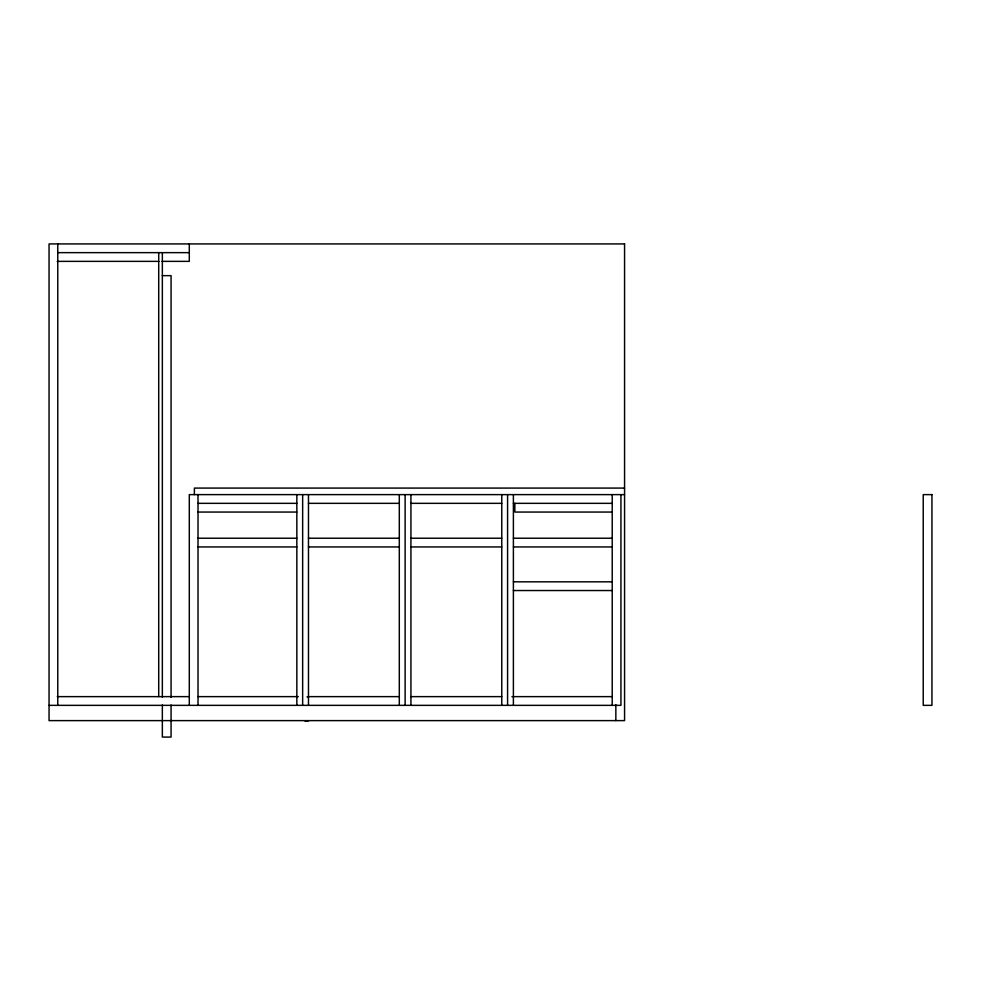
<?xml version="1.0" encoding="UTF-8"?>
<svg xmlns="http://www.w3.org/2000/svg" width="981" height="981" viewBox="0 0 981 981"><rect width="100%" height="100%" fill="white"/><g stroke="black" fill="none" stroke-linecap="round" stroke-linejoin="round"><path stroke-width="1.47" d="M57.769 252.644L189.296 252.644M57.241 261.363L158.934 261.363M161.975 261.363L189.296 261.363L189.296 243.926M162.343 275.649L171.062 275.649L171.062 697.356M624.566 488.084L194.385 488.084L194.385 494.62M624.566 494.62L189.296 494.62L189.296 705.351M198.015 503.339L296.838 503.339M308.475 503.339L399.304 503.339M410.929 503.339L501.769 503.339M513.394 503.339L612.218 503.339M198.015 512.057L296.838 512.057M612.218 512.057L514.841 512.057L514.841 503.339M198.015 538.226L296.838 538.226M308.475 538.226L399.304 538.226M410.929 538.226L501.769 538.226M513.394 538.226L612.218 538.226M198.015 546.944L296.838 546.944M308.475 546.944L399.304 546.944M410.929 546.944L501.769 546.944M513.394 546.944L612.218 546.944M513.394 581.819L612.218 581.819M513.394 590.537L612.218 590.537M57.29 696.633L189.296 696.633M198.015 696.633L298.298 696.633M308.475 696.633L399.304 696.633M410.929 696.633L501.769 696.633M511.935 696.633L612.218 696.633M307.016 696.927L308.475 696.927M49.05 705.351L620.936 705.351L620.936 494.62M304.833 720.9L308.475 720.9M615.847 704.628L615.847 720.618M612.218 494.62L612.218 705.351M513.394 494.62L513.394 705.351M507.582 494.62L507.582 705.351M501.769 494.62L501.769 705.351M410.929 494.62L410.929 705.351M405.116 494.62L405.116 705.351M399.304 494.62L399.304 705.351M308.475 494.62L308.475 705.351M302.651 494.62L302.651 705.351M296.838 494.62L296.838 705.351M198.015 494.62L198.015 705.351M171.062 704.996L171.062 737.074L162.343 737.074L162.343 704.996M162.343 253.11L162.343 697.356M158.714 253.098L158.714 696.633M57.769 243.926L57.769 705.351M624.566 243.926L49.05 243.926L49.05 720.618L624.566 720.618L624.566 243.926M931.95 494.62L923.231 494.62L923.231 705.351L931.95 705.351L931.95 494.62"/></g></svg>
